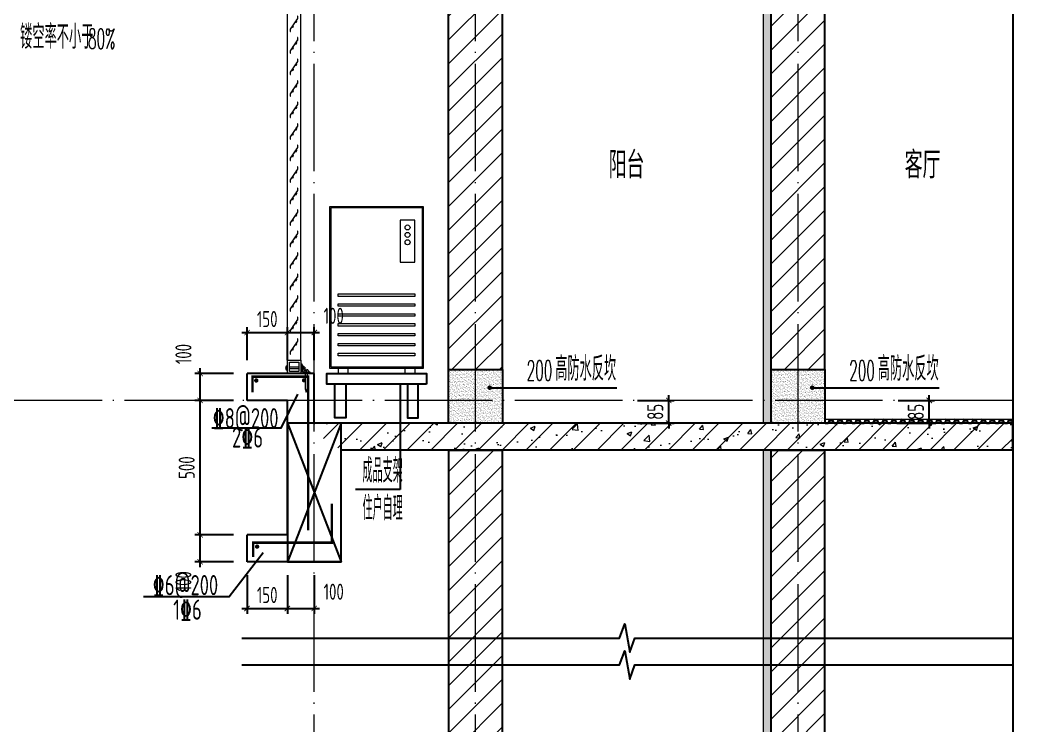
# Model space of a CAD drawing. Extents: x -668857 to 185752, y -270966 to 286822.
# Drawn here: x 62270 to 66015, y 133674 to 136299 of the extents above; entities that cross this region are included whole.
import ezdxf

# ---------------------------------------------------------------- set-up
doc = ezdxf.new("R2010")
doc.units = 0
doc.header["$LTSCALE"] = 1000
doc.linetypes.add('DOTE', pattern=[2.42, 2, -0.2, 0.02, -0.2])
doc.layers.get('0').update_dxf_attribs({"linetype": 'CONTINUOUS'})
doc.layers.get('DEFPOINTS').update_dxf_attribs({"linetype": 'CONTINUOUS'})
for name, color, linetype in [('DIM', 2, 'CONTINUOUS'), ('DIM_IDEN', 67, 'CONTINUOUS'), ('DIM_SYMB', 3, 'CONTINUOUS'), ('PUB_TEXT', 2, 'CONTINUOUS'), ('REIN', 6, 'CONTINUOUS'), ('S-大样-砼线', 7, 'CONTINUOUS'), ('S-引出线', 40, 'CONTINUOUS'), ('TEXT', 2, 'CONTINUOUS'), ('WALL', 5, 'CONTINUOUS'), ('空调外机', 8, 'CONTINUOUS'), ('立面-看线', 251, 'CONTINUOUS')]:
    doc.layers.add(name, color=color, linetype=linetype)
for name, color, linetype, lineweight in [('DOTE', 19, 'DOTE', 9), ('PUB_HATCH', 8, 'CONTINUOUS', 9), ('平面-空调室外机', 143, 'CONTINUOUS', 9), ('立面-百叶', 36, 'CONTINUOUS', 9)]:
    doc.layers.add(name, color=color, linetype=linetype, lineweight=lineweight)
doc.styles.add('_TCH_DIM_T3', font='SIMPLEX', dxfattribs={"width": 0.705882, "bigfont": 'GBCBIG'})
doc.styles.add('DIM_FONT_T3', font='SIMPLEX', dxfattribs={"width": 0.705882, "bigfont": 'GBCBIG'})
doc.styles.add('TSSD_DIMENSION', font='Tssdeng.shx', dxfattribs={"width": 0.7, "bigfont": 'tssdchn.shx'})
doc.styles.add('TSSD_REIN', font='tssdeng.shx', dxfattribs={"width": 0.7, "height": 300, "bigfont": 'tssdchn.shx'})
doc.dimstyles.new('TSSD_20_20', dxfattribs={"dimtxt": 60, "dimasz": 20, "dimexe": 20, "dimexo": 50, "dimgap": 20, "dimtad": 1, "dimdec": 0, "dimzin": 0, "dimdsep": 46, "dimtxsty": 'TSSD_DIMENSION', "dimblk": 'ARCHTICK', "dimblk1": 'ARCHTICK', "dimblk2": 'ARCHTICK', "dimcen": 0, "dimdle": 20, "dimclrt": 7, "dimadec": 0, "dimazin": 0, "dimtfac": 1, "dimtdec": 0, "dimtix": 1, "dimtmove": 2, "dimatfit": 3, "dimfxl": 1, "dimtolj": 1, "dimtzin": 0, "dimarcsym": 0})
pattern_1 = [(45, (0, 44.88), (-44.1941915, 44.1941915), [])]
pattern_2 = [(45, (-525879.05, 291772.47), (-44.1941915, 44.1941915), [])]

# ---------------------------------------------------------------- blocks, each defined once
blk = doc.blocks.new('FDFFSFESESFS')
at = {"layer": 'PUB_HATCH'}
h = blk.add_hatch(dxfattribs=at)
h.set_pattern_fill('普通砖', color=256, scale=25, style=0)
h.set_pattern_definition(pattern_1)
h.paths.add_polyline_path([(886703.1, -117171.1), (886703.1, -114571.1), (886503.1, -114571.1), (886503.1, -117171.1)])
h = blk.add_hatch(dxfattribs=at)
h.set_pattern_fill('普通砖', color=256, scale=25, style=0)
h.set_pattern_definition(pattern_1)
h.paths.add_polyline_path([(887903.1, -117171.1), (887903.1, -114571.1), (887703.1, -114571.1), (887703.1, -117171.1)])
at = {"layer": '立面-看线'}
h = blk.add_hatch(dxfattribs=at)
h.set_pattern_fill('HONEY', color=256, scale=7, angle=90)
h.set_pattern_definition([(90, (1273065.014, -918539.322), (-9.623705, 16.66875), [11.1125, -22.225]), (210, (1273065.014, -918539.322), (-9.62370845, -16.66874801), [11.1125, -22.225]), (150, (1273065.014, -918539.322), (-19.24741345, 1.99e-06), [-22.225, 11.1125])])
edge = h.paths.add_edge_path()
edge.add_line((887675.7, -117371.1), (887703.1, -117371.1))
edge.add_line((887703.1, -117371.1), (887703.1, -114571.1))
edge.add_line((887703.1, -114571.1), (887673.1, -114571.1))
edge.add_line((887673.1, -114571.1), (887673.1, -117371.1))
at = {"layer": 'PUB_HATCH', "color": 215, "true_color": 0xa953a0}
blk.add_line((887673.1, -114571.1), (887673.1, -117371.1), dxfattribs=at)
at = {"layer": 'WALL'}
for p, q in [((886503.1, -117171.1), (886503.1, -114571.1)), ((886503.1, -114571.1), (886703.1, -114571.1)), ((886703.1, -117171.1), (886703.1, -114571.1)), ((887703.1, -117171.1), (887703.1, -114571.1)), ((887703.1, -114571.1), (887903.1, -114571.1)), ((887903.1, -117171.1), (887903.1, -114571.1))]:
    blk.add_line(p, q, dxfattribs=at)
blk = doc.blocks.new('A$C245D61ED')
at = {"layer": '立面-百叶'}
for p, q in [((61.8, 57.3), (65.7, 69.8)), ((61.8, 0), (61.8, 57.3)), ((65.7, 69.8), (70, 57.3)), ((70, 0), (70, 57.3)), ((45.9, 0), (79.7, 0)), ((79.7, -6.2), (79.7, 0)), ((-7.5, -18.3), (-11.1, -18.3)), ((-7.5, -22.8), (-11.1, -22.8)), ((-7.5, -18.3), (-7.5, -22.8)), ((38.4, -17.9), (3.4, -17.9)), ((38.4, -24.1), (3.4, -24.1)), ((52.2, -6.2), (52.2, -31.7)), ((52.2, -6.2), (79.7, -6.2)), ((61.3, -17.9), (52.2, -17.9)), ((61.3, -24.1), (52.2, -24.1)), ((61.3, -24.1), (61.3, -17.9)), ((63.4, -10.2), (63.4, -14.4)), ((63.4, -10.2), (68.8, -10.2)), ((68.8, -10.2), (68.8, -14.4)), ((-4.1, -2150), (-4.1, -50)), ((45.9, -2150), (45.9, -50)), ((52.2, -2193.7), (52.2, -2168.3)), ((-7.5, -2177.2), (-11.1, -2177.2)), ((-7.5, -2181.7), (-11.1, -2181.7)), ((-7.5, -2181.7), (-7.5, -2177.2)), ((38.4, -2175.9), (3.4, -2175.9)), ((38.4, -2182.1), (3.4, -2182.1)), ((45.9, -2200), (79.7, -2200)), ((61.3, -2175.9), (52.2, -2175.9)), ((61.3, -2182.1), (52.2, -2182.1)), ((52.2, -2193.7), (79.7, -2193.7)), ((61.3, -2175.9), (61.3, -2182.1)), ((61.8, -2200), (61.8, -2257.3)), ((63.4, -2189.8), (63.4, -2185.6)), ((63.4, -2189.8), (68.8, -2189.8)), ((68.8, -2189.8), (68.8, -2185.6)), ((70, -2200), (70, -2257.3)), ((79.7, -2193.7), (79.7, -2200)), ((61.8, -2257.3), (65.7, -2269.8)), ((65.7, -2269.8), (70, -2257.3))]:
    blk.add_line(p, q, dxfattribs=at)
for points in [[(-4.1, 0), (-4.1, -50), (45.9, -50), (45.9, 0)], [(3.4, -7.5), (3.4, -42.5), (38.4, -42.5), (38.4, -7.5)]]:
    blk.add_lwpolyline(points, close=True, dxfattribs=at)
at = {"layer": '立面-百叶', "elevation": 0}
for points in [[(52.2, -14.4), (56.4, -14.4), (56.4, -27.5), (52.2, -27.5)], [(52.2, -2185.6), (56.4, -2185.6), (56.4, -2172.5), (52.2, -2172.5)]]:
    blk.add_lwpolyline(points, dxfattribs=at)
at = {"layer": '立面-百叶'}
for points in [[(18.6, -110, 0.381382), (16.2, -107.2, -0.56119), (16.1, -106.9), (25.8, -92.6, -0.56119), (26.1, -92.6, 0.381382), (29.6, -93.8, 0.433252), (29.7, -93.6), (29.3, -92.8, 0.372825), (29, -92.7, -2.886751), (30, -91.1, 0.372825), (30.3, -91.4), (31.1, -91.4, 0.433252), (31.3, -91.3, 0.381382), (28.9, -88.5, -0.56119), (28.7, -88.2), (34.4, -79.9), (34.4, -71), (33.6, -71), (33.6, -79.6), (6.5, -119.5), (6.5, -128.1), (7.4, -128.1), (7.4, -119.7), (13.1, -111.3, -0.56119), (13.4, -111.3, 0.381382), (16.9, -112.5, 0.433252), (17, -112.3), (16.6, -111.5, 0.372825), (16.3, -111.4, -2.886751), (17.3, -109.8, 0.372825), (17.6, -110.1), (18.4, -110.1, 0.433252)], [(18.6, -190, 0.381382), (16.2, -187.2, -0.56119), (16.1, -186.9), (25.8, -172.6, -0.56119), (26.1, -172.6, 0.381382), (29.6, -173.8, 0.433252), (29.7, -173.6), (29.3, -172.8, 0.372825), (29, -172.7, -2.886751), (30, -171.1, 0.372825), (30.3, -171.4), (31.1, -171.4, 0.433252), (31.3, -171.3, 0.381382), (28.9, -168.5, -0.56119), (28.7, -168.2), (34.4, -159.9), (34.4, -151), (33.6, -151), (33.6, -159.6), (6.5, -199.5), (6.5, -208.1), (7.4, -208.1), (7.4, -199.7), (13.1, -191.3, -0.56119), (13.4, -191.3, 0.381382), (16.9, -192.5, 0.433252), (17, -192.3), (16.6, -191.5, 0.372825), (16.3, -191.4, -2.886751), (17.3, -189.8, 0.372825), (17.6, -190.1), (18.4, -190.1, 0.433252)], [(18.6, -270, 0.381382), (16.2, -267.2, -0.56119), (16.1, -266.9), (25.8, -252.6, -0.56119), (26.1, -252.6, 0.381382), (29.6, -253.8, 0.433252), (29.7, -253.6), (29.3, -252.8, 0.372825), (29, -252.7, -2.886751), (30, -251.1, 0.372825), (30.3, -251.4), (31.1, -251.4, 0.433252), (31.3, -251.3, 0.381382), (28.9, -248.5, -0.56119), (28.7, -248.2), (34.4, -239.9), (34.4, -231), (33.6, -231), (33.6, -239.6), (6.5, -279.5), (6.5, -288.1), (7.4, -288.1), (7.4, -279.7), (13.1, -271.3, -0.56119), (13.4, -271.3, 0.381382), (16.9, -272.5, 0.433252), (17, -272.3), (16.6, -271.5, 0.372825), (16.3, -271.4, -2.886751), (17.3, -269.8, 0.372825), (17.6, -270.1), (18.4, -270.1, 0.433252)], [(18.6, -350, 0.381382), (16.2, -347.2, -0.56119), (16.1, -346.9), (25.8, -332.6, -0.56119), (26.1, -332.6, 0.381382), (29.6, -333.8, 0.433252), (29.7, -333.6), (29.3, -332.8, 0.372825), (29, -332.7, -2.886751), (30, -331.1, 0.372825), (30.3, -331.4), (31.1, -331.4, 0.433252), (31.3, -331.3, 0.381382), (28.9, -328.5, -0.56119), (28.7, -328.2), (34.4, -319.9), (34.4, -311), (33.6, -311), (33.6, -319.6), (6.5, -359.5), (6.5, -368.1), (7.4, -368.1), (7.4, -359.7), (13.1, -351.3, -0.56119), (13.4, -351.3, 0.381382), (16.9, -352.5, 0.433252), (17, -352.3), (16.6, -351.5, 0.372825), (16.3, -351.4, -2.886751), (17.3, -349.8, 0.372825), (17.6, -350.1), (18.4, -350.1, 0.433252)], [(18.6, -430, 0.381382), (16.2, -427.2, -0.56119), (16.1, -426.9), (25.8, -412.6, -0.56119), (26.1, -412.6, 0.381382), (29.6, -413.8, 0.433252), (29.7, -413.6), (29.3, -412.8, 0.372825), (29, -412.7, -2.886751), (30, -411.1, 0.372825), (30.3, -411.4), (31.1, -411.4, 0.433252), (31.3, -411.3, 0.381382), (28.9, -408.5, -0.56119), (28.7, -408.2), (34.4, -399.9), (34.4, -391), (33.6, -391), (33.6, -399.6), (6.5, -439.5), (6.5, -448.1), (7.4, -448.1), (7.4, -439.7), (13.1, -431.3, -0.56119), (13.4, -431.3, 0.381382), (16.9, -432.5, 0.433252), (17, -432.3), (16.6, -431.5, 0.372825), (16.3, -431.4, -2.886751), (17.3, -429.8, 0.372825), (17.6, -430.1), (18.4, -430.1, 0.433252)], [(18.6, -510, 0.381382), (16.2, -507.2, -0.56119), (16.1, -506.9), (25.8, -492.6, -0.56119), (26.1, -492.6, 0.381382), (29.6, -493.8, 0.433252), (29.7, -493.6), (29.3, -492.8, 0.372825), (29, -492.7, -2.886751), (30, -491.1, 0.372825), (30.3, -491.4), (31.1, -491.4, 0.433252), (31.3, -491.3, 0.381382), (28.9, -488.5, -0.56119), (28.7, -488.2), (34.4, -479.9), (34.4, -471), (33.6, -471), (33.6, -479.6), (6.5, -519.5), (6.5, -528.1), (7.4, -528.1), (7.4, -519.7), (13.1, -511.3, -0.56119), (13.4, -511.3, 0.381382), (16.9, -512.5, 0.433252), (17, -512.3), (16.6, -511.5, 0.372825), (16.3, -511.4, -2.886751), (17.3, -509.8, 0.372825), (17.6, -510.1), (18.4, -510.1, 0.433252)], [(18.6, -590, 0.381382), (16.2, -587.2, -0.56119), (16.1, -586.9), (25.8, -572.6, -0.56119), (26.1, -572.6, 0.381382), (29.6, -573.8, 0.433252), (29.7, -573.6), (29.3, -572.8, 0.372825), (29, -572.7, -2.886751), (30, -571.1, 0.372825), (30.3, -571.4), (31.1, -571.4, 0.433252), (31.3, -571.3, 0.381382), (28.9, -568.5, -0.56119), (28.7, -568.2), (34.4, -559.9), (34.4, -551), (33.6, -551), (33.6, -559.6), (6.5, -599.5), (6.5, -608.1), (7.4, -608.1), (7.4, -599.7), (13.1, -591.3, -0.56119), (13.4, -591.3, 0.381382), (16.9, -592.5, 0.433252), (17, -592.3), (16.6, -591.5, 0.372825), (16.3, -591.4, -2.886751), (17.3, -589.8, 0.372825), (17.6, -590.1), (18.4, -590.1, 0.433252)], [(18.6, -670, 0.381382), (16.2, -667.2, -0.56119), (16.1, -666.9), (25.8, -652.6, -0.56119), (26.1, -652.6, 0.381382), (29.6, -653.8, 0.433252), (29.7, -653.6), (29.3, -652.8, 0.372825), (29, -652.7, -2.886751), (30, -651.1, 0.372825), (30.3, -651.4), (31.1, -651.4, 0.433252), (31.3, -651.3, 0.381382), (28.9, -648.5, -0.56119), (28.7, -648.2), (34.4, -639.9), (34.4, -631), (33.6, -631), (33.6, -639.6), (6.5, -679.5), (6.5, -688.1), (7.4, -688.1), (7.4, -679.7), (13.1, -671.3, -0.56119), (13.4, -671.3, 0.381382), (16.9, -672.5, 0.433252), (17, -672.3), (16.6, -671.5, 0.372825), (16.3, -671.4, -2.886751), (17.3, -669.8, 0.372825), (17.6, -670.1), (18.4, -670.1, 0.433252)], [(18.6, -750, 0.381382), (16.2, -747.2, -0.56119), (16.1, -746.9), (25.8, -732.6, -0.56119), (26.1, -732.6, 0.381382), (29.6, -733.8, 0.433252), (29.7, -733.6), (29.3, -732.8, 0.372825), (29, -732.7, -2.886751), (30, -731.1, 0.372825), (30.3, -731.4), (31.1, -731.4, 0.433252), (31.3, -731.3, 0.381382), (28.9, -728.5, -0.56119), (28.7, -728.2), (34.4, -719.9), (34.4, -711), (33.6, -711), (33.6, -719.6), (6.5, -759.5), (6.5, -768.1), (7.4, -768.1), (7.4, -759.7), (13.1, -751.3, -0.56119), (13.4, -751.3, 0.381382), (16.9, -752.5, 0.433252), (17, -752.3), (16.6, -751.5, 0.372825), (16.3, -751.4, -2.886751), (17.3, -749.8, 0.372825), (17.6, -750.1), (18.4, -750.1, 0.433252)], [(18.6, -830, 0.381382), (16.2, -827.2, -0.56119), (16.1, -826.9), (25.8, -812.6, -0.56119), (26.1, -812.6, 0.381382), (29.6, -813.8, 0.433252), (29.7, -813.6), (29.3, -812.8, 0.372825), (29, -812.7, -2.886751), (30, -811.1, 0.372825), (30.3, -811.4), (31.1, -811.4, 0.433252), (31.3, -811.3, 0.381382), (28.9, -808.5, -0.56119), (28.7, -808.2), (34.4, -799.9), (34.4, -791), (33.6, -791), (33.6, -799.6), (6.5, -839.5), (6.5, -848.1), (7.4, -848.1), (7.4, -839.7), (13.1, -831.3, -0.56119), (13.4, -831.3, 0.381382), (16.9, -832.5, 0.433252), (17, -832.3), (16.6, -831.5, 0.372825), (16.3, -831.4, -2.886751), (17.3, -829.8, 0.372825), (17.6, -830.1), (18.4, -830.1, 0.433252)], [(18.6, -910, 0.381382), (16.2, -907.2, -0.56119), (16.1, -906.9), (25.8, -892.6, -0.56119), (26.1, -892.6, 0.381382), (29.6, -893.8, 0.433252), (29.7, -893.6), (29.3, -892.8, 0.372825), (29, -892.7, -2.886751), (30, -891.1, 0.372825), (30.3, -891.4), (31.1, -891.4, 0.433252), (31.3, -891.3, 0.381382), (28.9, -888.5, -0.56119), (28.7, -888.2), (34.4, -879.9), (34.4, -871), (33.6, -871), (33.6, -879.6), (6.5, -919.5), (6.5, -928.1), (7.4, -928.1), (7.4, -919.7), (13.1, -911.3, -0.56119), (13.4, -911.3, 0.381382), (16.9, -912.5, 0.433252), (17, -912.3), (16.6, -911.5, 0.372825), (16.3, -911.4, -2.886751), (17.3, -909.8, 0.372825), (17.6, -910.1), (18.4, -910.1, 0.433252)], [(18.6, -990, 0.381382), (16.2, -987.2, -0.56119), (16.1, -986.9), (25.8, -972.6, -0.56119), (26.1, -972.6, 0.381382), (29.6, -973.8, 0.433252), (29.7, -973.6), (29.3, -972.8, 0.372825), (29, -972.7, -2.886751), (30, -971.1, 0.372825), (30.3, -971.4), (31.1, -971.4, 0.433252), (31.3, -971.3, 0.381382), (28.9, -968.5, -0.56119), (28.7, -968.2), (34.4, -959.9), (34.4, -951), (33.6, -951), (33.6, -959.6), (6.5, -999.5), (6.5, -1008.1), (7.4, -1008.1), (7.4, -999.7), (13.1, -991.3, -0.56119), (13.4, -991.3, 0.381382), (16.9, -992.5, 0.433252), (17, -992.3), (16.6, -991.5, 0.372825), (16.3, -991.4, -2.886751), (17.3, -989.8, 0.372825), (17.6, -990.1), (18.4, -990.1, 0.433252)], [(18.6, -1070, 0.381382), (16.2, -1067.2, -0.56119), (16.1, -1066.9), (25.8, -1052.6, -0.56119), (26.1, -1052.6, 0.381382), (29.6, -1053.8, 0.433252), (29.7, -1053.6), (29.3, -1052.8, 0.372825), (29, -1052.7, -2.886751), (30, -1051.1, 0.372825), (30.3, -1051.4), (31.1, -1051.4, 0.433252), (31.3, -1051.3, 0.381382), (28.9, -1048.5, -0.56119), (28.7, -1048.2), (34.4, -1039.9), (34.4, -1031), (33.6, -1031), (33.6, -1039.6), (6.5, -1079.5), (6.5, -1088.1), (7.4, -1088.1), (7.4, -1079.7), (13.1, -1071.3, -0.56119), (13.4, -1071.3, 0.381382), (16.9, -1072.5, 0.433252), (17, -1072.3), (16.6, -1071.5, 0.372825), (16.3, -1071.4, -2.886751), (17.3, -1069.8, 0.372825), (17.6, -1070.1), (18.4, -1070.1, 0.433252)], [(18.6, -1150, 0.381382), (16.2, -1147.2, -0.56119), (16.1, -1146.9), (25.8, -1132.6, -0.56119), (26.1, -1132.6, 0.381382), (29.6, -1133.8, 0.433252), (29.7, -1133.6), (29.3, -1132.8, 0.372825), (29, -1132.7, -2.886751), (30, -1131.1, 0.372825), (30.3, -1131.4), (31.1, -1131.4, 0.433252), (31.3, -1131.3, 0.381382), (28.9, -1128.5, -0.56119), (28.7, -1128.2), (34.4, -1119.9), (34.4, -1111), (33.6, -1111), (33.6, -1119.6), (6.5, -1159.5), (6.5, -1168.1), (7.4, -1168.1), (7.4, -1159.7), (13.1, -1151.3, -0.56119), (13.4, -1151.3, 0.381382), (16.9, -1152.5, 0.433252), (17, -1152.3), (16.6, -1151.5, 0.372825), (16.3, -1151.4, -2.886751), (17.3, -1149.8, 0.372825), (17.6, -1150.1), (18.4, -1150.1, 0.433252)], [(18.6, -1230, 0.381382), (16.2, -1227.2, -0.56119), (16.1, -1226.9), (25.8, -1212.6, -0.56119), (26.1, -1212.6, 0.381382), (29.6, -1213.8, 0.433252), (29.7, -1213.6), (29.3, -1212.8, 0.372825), (29, -1212.7, -2.886751), (30, -1211.1, 0.372825), (30.3, -1211.4), (31.1, -1211.4, 0.433252), (31.3, -1211.3, 0.381382), (28.9, -1208.5, -0.56119), (28.7, -1208.2), (34.4, -1199.9), (34.4, -1191), (33.6, -1191), (33.6, -1199.6), (6.5, -1239.5), (6.5, -1248.1), (7.4, -1248.1), (7.4, -1239.7), (13.1, -1231.3, -0.56119), (13.4, -1231.3, 0.381382), (16.9, -1232.5, 0.433252), (17, -1232.3), (16.6, -1231.5, 0.372825), (16.3, -1231.4, -2.886751), (17.3, -1229.8, 0.372825), (17.6, -1230.1), (18.4, -1230.1, 0.433252)], [(18.6, -1310, 0.381382), (16.2, -1307.2, -0.56119), (16.1, -1306.9), (25.8, -1292.6, -0.56119), (26.1, -1292.6, 0.381382), (29.6, -1293.8, 0.433252), (29.7, -1293.6), (29.3, -1292.8, 0.372825), (29, -1292.7, -2.886751), (30, -1291.1, 0.372825), (30.3, -1291.4), (31.1, -1291.4, 0.433252), (31.3, -1291.3, 0.381382), (28.9, -1288.5, -0.56119), (28.7, -1288.2), (34.4, -1279.9), (34.4, -1271), (33.6, -1271), (33.6, -1279.6), (6.5, -1319.5), (6.5, -1328.1), (7.4, -1328.1), (7.4, -1319.7), (13.1, -1311.3, -0.56119), (13.4, -1311.3, 0.381382), (16.9, -1312.5, 0.433252), (17, -1312.3), (16.6, -1311.5, 0.372825), (16.3, -1311.4, -2.886751), (17.3, -1309.8, 0.372825), (17.6, -1310.1), (18.4, -1310.1, 0.433252)], [(18.6, -1390, 0.381382), (16.2, -1387.2, -0.56119), (16.1, -1386.9), (25.8, -1372.6, -0.56119), (26.1, -1372.6, 0.381382), (29.6, -1373.8, 0.433252), (29.7, -1373.6), (29.3, -1372.8, 0.372825), (29, -1372.7, -2.886751), (30, -1371.1, 0.372825), (30.3, -1371.4), (31.1, -1371.4, 0.433252), (31.3, -1371.3, 0.381382), (28.9, -1368.5, -0.56119), (28.7, -1368.2), (34.4, -1359.9), (34.4, -1351), (33.6, -1351), (33.6, -1359.6), (6.5, -1399.5), (6.5, -1408.1), (7.4, -1408.1), (7.4, -1399.7), (13.1, -1391.3, -0.56119), (13.4, -1391.3, 0.381382), (16.9, -1392.5, 0.433252), (17, -1392.3), (16.6, -1391.5, 0.372825), (16.3, -1391.4, -2.886751), (17.3, -1389.8, 0.372825), (17.6, -1390.1), (18.4, -1390.1, 0.433252)], [(18.6, -1470, 0.381382), (16.2, -1467.2, -0.56119), (16.1, -1466.9), (25.8, -1452.6, -0.56119), (26.1, -1452.6, 0.381382), (29.6, -1453.8, 0.433252), (29.7, -1453.6), (29.3, -1452.8, 0.372825), (29, -1452.7, -2.886751), (30, -1451.1, 0.372825), (30.3, -1451.4), (31.1, -1451.4, 0.433252), (31.3, -1451.3, 0.381382), (28.9, -1448.5, -0.56119), (28.7, -1448.2), (34.4, -1439.9), (34.4, -1431), (33.6, -1431), (33.6, -1439.6), (6.5, -1479.5), (6.5, -1488.1), (7.4, -1488.1), (7.4, -1479.7), (13.1, -1471.3, -0.56119), (13.4, -1471.3, 0.381382), (16.9, -1472.5, 0.433252), (17, -1472.3), (16.6, -1471.5, 0.372825), (16.3, -1471.4, -2.886751), (17.3, -1469.8, 0.372825), (17.6, -1470.1), (18.4, -1470.1, 0.433252)], [(18.6, -1550, 0.381382), (16.2, -1547.2, -0.56119), (16.1, -1546.9), (25.8, -1532.6, -0.56119), (26.1, -1532.6, 0.381382), (29.6, -1533.8, 0.433252), (29.7, -1533.6), (29.3, -1532.8, 0.372825), (29, -1532.7, -2.886751), (30, -1531.1, 0.372825), (30.3, -1531.4), (31.1, -1531.4, 0.433252), (31.3, -1531.3, 0.381382), (28.9, -1528.5, -0.56119), (28.7, -1528.2), (34.4, -1519.9), (34.4, -1511), (33.6, -1511), (33.6, -1519.6), (6.5, -1559.5), (6.5, -1568.1), (7.4, -1568.1), (7.4, -1559.7), (13.1, -1551.3, -0.56119), (13.4, -1551.3, 0.381382), (16.9, -1552.5, 0.433252), (17, -1552.3), (16.6, -1551.5, 0.372825), (16.3, -1551.4, -2.886751), (17.3, -1549.8, 0.372825), (17.6, -1550.1), (18.4, -1550.1, 0.433252)], [(18.6, -1630, 0.381382), (16.2, -1627.2, -0.56119), (16.1, -1626.9), (25.8, -1612.6, -0.56119), (26.1, -1612.6, 0.381382), (29.6, -1613.8, 0.433252), (29.7, -1613.6), (29.3, -1612.8, 0.372825), (29, -1612.7, -2.886751), (30, -1611.1, 0.372825), (30.3, -1611.4), (31.1, -1611.4, 0.433252), (31.3, -1611.3, 0.381382), (28.9, -1608.5, -0.56119), (28.7, -1608.2), (34.4, -1599.9), (34.4, -1591), (33.6, -1591), (33.6, -1599.6), (6.5, -1639.5), (6.5, -1648.1), (7.4, -1648.1), (7.4, -1639.7), (13.1, -1631.3, -0.56119), (13.4, -1631.3, 0.381382), (16.9, -1632.5, 0.433252), (17, -1632.3), (16.6, -1631.5, 0.372825), (16.3, -1631.4, -2.886751), (17.3, -1629.8, 0.372825), (17.6, -1630.1), (18.4, -1630.1, 0.433252)], [(18.6, -1710, 0.381382), (16.2, -1707.2, -0.56119), (16.1, -1706.9), (25.8, -1692.6, -0.56119), (26.1, -1692.6, 0.381382), (29.6, -1693.8, 0.433252), (29.7, -1693.6), (29.3, -1692.8, 0.372825), (29, -1692.7, -2.886751), (30, -1691.1, 0.372825), (30.3, -1691.4), (31.1, -1691.4, 0.433252), (31.3, -1691.3, 0.381382), (28.9, -1688.5, -0.56119), (28.7, -1688.2), (34.4, -1679.9), (34.4, -1671), (33.6, -1671), (33.6, -1679.6), (6.5, -1719.5), (6.5, -1728.1), (7.4, -1728.1), (7.4, -1719.7), (13.1, -1711.3, -0.56119), (13.4, -1711.3, 0.381382), (16.9, -1712.5, 0.433252), (17, -1712.3), (16.6, -1711.5, 0.372825), (16.3, -1711.4, -2.886751), (17.3, -1709.8, 0.372825), (17.6, -1710.1), (18.4, -1710.1, 0.433252)], [(18.6, -1790, 0.381382), (16.2, -1787.2, -0.56119), (16.1, -1786.9), (25.8, -1772.6, -0.56119), (26.1, -1772.6, 0.381382), (29.6, -1773.8, 0.433252), (29.7, -1773.6), (29.3, -1772.8, 0.372825), (29, -1772.7, -2.886751), (30, -1771.1, 0.372825), (30.3, -1771.4), (31.1, -1771.4, 0.433252), (31.3, -1771.3, 0.381382), (28.9, -1768.5, -0.56119), (28.7, -1768.2), (34.4, -1759.9), (34.4, -1751), (33.6, -1751), (33.6, -1759.6), (6.5, -1799.5), (6.5, -1808.1), (7.4, -1808.1), (7.4, -1799.7), (13.1, -1791.3, -0.56119), (13.4, -1791.3, 0.381382), (16.9, -1792.5, 0.433252), (17, -1792.3), (16.6, -1791.5, 0.372825), (16.3, -1791.4, -2.886751), (17.3, -1789.8, 0.372825), (17.6, -1790.1), (18.4, -1790.1, 0.433252)], [(18.6, -1870, 0.381382), (16.2, -1867.2, -0.56119), (16.1, -1866.9), (25.8, -1852.6, -0.56119), (26.1, -1852.6, 0.381382), (29.6, -1853.8, 0.433252), (29.7, -1853.6), (29.3, -1852.8, 0.372825), (29, -1852.7, -2.886751), (30, -1851.1, 0.372825), (30.3, -1851.4), (31.1, -1851.4, 0.433252), (31.3, -1851.3, 0.381382), (28.9, -1848.5, -0.56119), (28.7, -1848.2), (34.4, -1839.9), (34.4, -1831), (33.6, -1831), (33.6, -1839.6), (6.5, -1879.5), (6.5, -1888.1), (7.4, -1888.1), (7.4, -1879.7), (13.1, -1871.3, -0.56119), (13.4, -1871.3, 0.381382), (16.9, -1872.5, 0.433252), (17, -1872.3), (16.6, -1871.5, 0.372825), (16.3, -1871.4, -2.886751), (17.3, -1869.8, 0.372825), (17.6, -1870.1), (18.4, -1870.1, 0.433252)], [(18.6, -1950, 0.381382), (16.2, -1947.2, -0.56119), (16.1, -1946.9), (25.8, -1932.6, -0.56119), (26.1, -1932.6, 0.381382), (29.6, -1933.8, 0.433252), (29.7, -1933.6), (29.3, -1932.8, 0.372825), (29, -1932.7, -2.886751), (30, -1931.1, 0.372825), (30.3, -1931.4), (31.1, -1931.4, 0.433252), (31.3, -1931.3, 0.381382), (28.9, -1928.5, -0.56119), (28.7, -1928.2), (34.4, -1919.9), (34.4, -1911), (33.6, -1911), (33.6, -1919.6), (6.5, -1959.5), (6.5, -1968.1), (7.4, -1968.1), (7.4, -1959.7), (13.1, -1951.3, -0.56119), (13.4, -1951.3, 0.381382), (16.9, -1952.5, 0.433252), (17, -1952.3), (16.6, -1951.5, 0.372825), (16.3, -1951.4, -2.886751), (17.3, -1949.8, 0.372825), (17.6, -1950.1), (18.4, -1950.1, 0.433252)], [(18.6, -2030, 0.381382), (16.2, -2027.2, -0.56119), (16.1, -2026.9), (25.8, -2012.6, -0.56119), (26.1, -2012.6, 0.381382), (29.6, -2013.8, 0.433252), (29.7, -2013.6), (29.3, -2012.8, 0.372825), (29, -2012.7, -2.886751), (30, -2011.1, 0.372825), (30.3, -2011.4), (31.1, -2011.4, 0.433252), (31.3, -2011.3, 0.381382), (28.9, -2008.5, -0.56119), (28.7, -2008.2), (34.4, -1999.9), (34.4, -1991), (33.6, -1991), (33.6, -1999.6), (6.5, -2039.5), (6.5, -2048.1), (7.4, -2048.1), (7.4, -2039.7), (13.1, -2031.3, -0.56119), (13.4, -2031.3, 0.381382), (16.9, -2032.5, 0.433252), (17, -2032.3), (16.6, -2031.5, 0.372825), (16.3, -2031.4, -2.886751), (17.3, -2029.8, 0.372825), (17.6, -2030.1), (18.4, -2030.1, 0.433252)], [(18.6, -2110, 0.381382), (16.2, -2107.2, -0.56119), (16.1, -2106.9), (25.8, -2092.6, -0.56119), (26.1, -2092.6, 0.381382), (29.6, -2093.8, 0.433252), (29.7, -2093.6), (29.3, -2092.8, 0.372825), (29, -2092.7, -2.886751), (30, -2091.1, 0.372825), (30.3, -2091.4), (31.1, -2091.4, 0.433252), (31.3, -2091.3, 0.381382), (28.9, -2088.5, -0.56119), (28.7, -2088.2), (34.4, -2079.9), (34.4, -2071), (33.6, -2071), (33.6, -2079.6), (6.5, -2119.5), (6.5, -2128.1), (7.4, -2128.1), (7.4, -2119.7), (13.1, -2111.3, -0.56119), (13.4, -2111.3, 0.381382), (16.9, -2112.5, 0.433252), (17, -2112.3), (16.6, -2111.5, 0.372825), (16.3, -2111.4, -2.886751), (17.3, -2109.8, 0.372825), (17.6, -2110.1), (18.4, -2110.1, 0.433252)]]:
    blk.add_lwpolyline(points, format="xyb", close=True, dxfattribs=at)
at = {"layer": '立面-百叶', "elevation": 0}
for points in [[(-4.1, -2200), (-4.1, -2150), (45.9, -2150), (45.9, -2200)], [(3.4, -2192.5), (3.4, -2157.5), (38.4, -2157.5), (38.4, -2192.5)]]:
    blk.add_lwpolyline(points, close=True, dxfattribs=at)
at = {"layer": '立面-百叶'}
for centre, radius, start, end in [((-2.6, -20.6), 8.77, 100.1805, 164.9513), ((-2.6, -20.6), 8.77, 195.0487, 259.8195), ((42.9, -28), 9.94, 287.5787, 338.7505), ((66.1, -4.4), 10.4, 190.1805, 254.9513), ((66.1, -4.4), 10.4, 285.0487, 349.8195), ((-2.6, -2179.4), 8.77, 100.1805, 164.9513), ((42.9, -2172), 9.94, 21.2495, 72.4213), ((-2.6, -2179.4), 8.77, 195.0487, 259.8195), ((66.1, -2195.6), 10.4, 105.0487, 169.8195), ((66.1, -2195.6), 10.4, 10.1805, 74.9513)]:
    blk.add_arc(centre, radius, start, end, dxfattribs=at)
blk = doc.blocks.new('kongtiao')
for p, q in [((-338.7, 49), (-338.7, -550.8)), ((11, 49), (-338.7, 49)), ((-334.1, 44.4), (-334.1, -546.2)), ((6.4, 44.4), (-334.1, 44.4)), ((6.4, -546.2), (6.4, 44.4)), ((11, -550.8), (11, 49)), ((-76.2, -0.5), (-76.2, -156.5)), ((-21.1, -0.5), (-76.2, -0.5)), ((-21.1, -156.5), (-21.1, -0.5)), ((-76.2, -156.5), (-21.1, -156.5)), ((-338.7, -550.8), (11, -550.8)), ((-334.1, -546.2), (6.4, -546.2)), ((-306.6, -550.8), (-306.6, -571.2)), ((-269.8, -571.2), (-269.8, -550.8)), ((-57.9, -571.2), (-57.9, -550.8)), ((-21.1, -550.8), (-21.1, -571.2)), ((-306.6, -571.2), (-269.8, -571.2)), ((-21.1, -571.2), (-57.9, -571.2))]:
    blk.add_line(p, q)
for points in [[(-306.6, -275.4), (-21.1, -275.4), (-21.1, -284.6), (-306.6, -284.6)], [(-306.6, -312.1), (-21.1, -312.1), (-21.1, -321.3), (-306.6, -321.3)], [(-306.6, -348.8), (-21.1, -348.8), (-21.1, -358), (-306.6, -358)], [(-306.6, -385.6), (-21.1, -385.6), (-21.1, -394.7), (-306.6, -394.7)], [(-306.6, -422.3), (-21.1, -422.3), (-21.1, -431.5), (-306.6, -431.5)], [(-306.6, -459), (-21.1, -459), (-21.1, -468.2), (-306.6, -468.2)], [(-306.6, -495.7), (-21.1, -495.7), (-21.1, -504.9), (-306.6, -504.9)]]:
    blk.add_lwpolyline(points, close=True)
for centre in [(-48.7, -28), (-48.7, -55.6), (-48.7, -83.1)]:
    blk.add_circle(centre, 9.18)
blk = doc.blocks.new('_ArchTick')
at = {"color": 0, "linetype": 'ByBlock', "const_width": 0.15}
blk.add_lwpolyline([(-0.5, -0.5), (0.5, 0.5)], dxfattribs=at)
blk = doc.blocks.new('*D1936')
at = {"layer": 'DEFPOINTS', "color": 0, "transparency": 16777216}
for p in [(63264.3, 135136.9), (63114.3, 134984.6), (63264.3, 134984.6)]:
    blk.add_point(p, dxfattribs=at)
at = {"layer": 'DIM', "color": 0, "lineweight": -2, "transparency": 16777216}
for p, q in [((63094.3, 135136.9), (63284.3, 135136.9)), ((63114.3, 135034.6), (63114.3, 135156.9)), ((63264.3, 135034.6), (63264.3, 135156.9))]:
    blk.add_line(p, q, dxfattribs=at)
at = {"layer": 'DIM', "color": 0, "lineweight": -2, "transparency": 16777216, "xscale": 20, "yscale": 20, "zscale": 20, "rotation": 180}
blk.add_blockref('_ArchTick', (63114.3, 135136.9), dxfattribs=at)
at = {"layer": 'DIM', "color": 0, "lineweight": -2, "transparency": 16777216, "xscale": 20, "yscale": 20, "zscale": 20}
blk.add_blockref('_ArchTick', (63264.3, 135136.9), dxfattribs=at)
at = {"layer": 'DIM', "color": 7, "transparency": 16777216, "insert": (63189.3, 135186.9), "char_height": 60, "attachment_point": 5, "style": 'TSSD_DIMENSION'}
blk.add_mtext('\\A1;150', dxfattribs=at)
blk = doc.blocks.new('*D1937')
at = {"layer": 'DEFPOINTS', "color": 0, "transparency": 16777216}
for p in [(63364.3, 135136.9), (63264.3, 134984.6), (63364.3, 134984.6)]:
    blk.add_point(p, dxfattribs=at)
at = {"layer": 'DIM', "color": 0, "lineweight": -2, "transparency": 16777216}
for p, q in [((63244.3, 135136.9), (63384.3, 135136.9)), ((63264.3, 135034.6), (63264.3, 135156.9)), ((63364.3, 135034.6), (63364.3, 135156.9))]:
    blk.add_line(p, q, dxfattribs=at)
at = {"layer": 'DIM', "color": 0, "lineweight": -2, "transparency": 16777216, "xscale": 20, "yscale": 20, "zscale": 20, "rotation": 180}
blk.add_blockref('_ArchTick', (63264.3, 135136.9), dxfattribs=at)
at = {"layer": 'DIM', "color": 0, "lineweight": -2, "transparency": 16777216, "xscale": 20, "yscale": 20, "zscale": 20}
blk.add_blockref('_ArchTick', (63364.3, 135136.9), dxfattribs=at)
at = {"layer": 'DIM', "color": 7, "transparency": 16777216, "insert": (63436.7, 135199.1), "char_height": 60, "attachment_point": 5, "style": 'TSSD_DIMENSION'}
blk.add_mtext('\\A1;100', dxfattribs=at)
blk = doc.blocks.new('*D1938')
at = {"layer": 'DEFPOINTS', "color": 0, "transparency": 16777216}
for p in [(63114.3, 134284.5), (63264.3, 134284.5), (63264.3, 134110.8)]:
    blk.add_point(p, dxfattribs=at)
at = {"layer": 'DIM', "color": 0, "lineweight": -2, "transparency": 16777216}
for p, q in [((63114.3, 134234.5), (63114.3, 134090.8)), ((63264.3, 134234.5), (63264.3, 134090.8)), ((63094.3, 134110.8), (63284.3, 134110.8))]:
    blk.add_line(p, q, dxfattribs=at)
at = {"layer": 'DIM', "color": 0, "lineweight": -2, "transparency": 16777216, "xscale": 20, "yscale": 20, "zscale": 20, "rotation": 180}
blk.add_blockref('_ArchTick', (63114.3, 134110.8), dxfattribs=at)
at = {"layer": 'DIM', "color": 0, "lineweight": -2, "transparency": 16777216, "xscale": 20, "yscale": 20, "zscale": 20}
blk.add_blockref('_ArchTick', (63264.3, 134110.8), dxfattribs=at)
at = {"layer": 'DIM', "color": 7, "transparency": 16777216, "insert": (63189.3, 134160.8), "char_height": 60, "attachment_point": 5, "style": 'TSSD_DIMENSION'}
blk.add_mtext('\\A1;150', dxfattribs=at)
blk = doc.blocks.new('*D1939')
at = {"layer": 'DEFPOINTS', "color": 0, "transparency": 16777216}
for p in [(63264.3, 134284.5), (63364.3, 134284.5), (63364.3, 134110.8)]:
    blk.add_point(p, dxfattribs=at)
at = {"layer": 'DIM', "color": 0, "lineweight": -2, "transparency": 16777216}
for p, q in [((63264.3, 134234.5), (63264.3, 134090.8)), ((63364.3, 134234.5), (63364.3, 134090.8)), ((63244.3, 134110.8), (63384.3, 134110.8))]:
    blk.add_line(p, q, dxfattribs=at)
at = {"layer": 'DIM', "color": 0, "lineweight": -2, "transparency": 16777216, "xscale": 20, "yscale": 20, "zscale": 20, "rotation": 180}
blk.add_blockref('_ArchTick', (63264.3, 134110.8), dxfattribs=at)
at = {"layer": 'DIM', "color": 0, "lineweight": -2, "transparency": 16777216, "xscale": 20, "yscale": 20, "zscale": 20}
blk.add_blockref('_ArchTick', (63364.3, 134110.8), dxfattribs=at)
at = {"layer": 'DIM', "color": 7, "transparency": 16777216, "insert": (63436.7, 134173), "char_height": 60, "attachment_point": 5, "style": 'TSSD_DIMENSION'}
blk.add_mtext('\\A1;100', dxfattribs=at)
blk = doc.blocks.new('*D1940')
at = {"layer": 'DEFPOINTS', "color": 0, "transparency": 16777216}
for p in [(62939.7, 134984.5), (63114.3, 134984.5), (63114.3, 134884.5)]:
    blk.add_point(p, dxfattribs=at)
at = {"layer": 'DIM', "color": 0, "lineweight": -2, "transparency": 16777216}
for p, q in [((63064.3, 134984.5), (62919.7, 134984.5)), ((62939.7, 134864.5), (62939.7, 135004.5)), ((63064.3, 134884.5), (62919.7, 134884.5))]:
    blk.add_line(p, q, dxfattribs=at)
at = {"layer": 'DIM', "color": 0, "lineweight": -2, "transparency": 16777216, "xscale": 20, "yscale": 20, "zscale": 20}
for p, rotation in [((62939.7, 134984.5), 90), ((62939.7, 134884.5), 270)]:
    blk.add_blockref('_ArchTick', p, dxfattribs=dict(at, rotation=rotation))
at = {"layer": 'DIM', "color": 7, "transparency": 16777216, "insert": (62877.5, 135057), "char_height": 60, "attachment_point": 5, "rotation": 90, "style": 'TSSD_DIMENSION'}
blk.add_mtext('\\A1;100', dxfattribs=at)
blk = doc.blocks.new('*D1941')
at = {"layer": 'DEFPOINTS', "color": 0, "transparency": 16777216}
for p in [(62939.7, 134884.5), (63114.3, 134884.5), (63114.3, 134384.5)]:
    blk.add_point(p, dxfattribs=at)
at = {"layer": 'DIM', "color": 0, "lineweight": -2, "transparency": 16777216}
for p, q in [((62939.7, 134364.5), (62939.7, 134904.5)), ((63064.3, 134884.5), (62919.7, 134884.5)), ((63064.3, 134384.5), (62919.7, 134384.5))]:
    blk.add_line(p, q, dxfattribs=at)
at = {"layer": 'DIM', "color": 0, "lineweight": -2, "transparency": 16777216, "xscale": 20, "yscale": 20, "zscale": 20}
for p, rotation in [((62939.7, 134884.5), 90), ((62939.7, 134384.5), 270)]:
    blk.add_blockref('_ArchTick', p, dxfattribs=dict(at, rotation=rotation))
at = {"layer": 'DIM', "color": 7, "transparency": 16777216, "insert": (62889.7, 134634.5), "char_height": 60, "attachment_point": 5, "rotation": 90, "style": 'TSSD_DIMENSION'}
blk.add_mtext('\\A1;500', dxfattribs=at)
blk = doc.blocks.new('*D1942')
at = {"layer": 'DEFPOINTS', "color": 0, "transparency": 16777216}
for p in [(62939.7, 134384.5), (63114.3, 134384.5), (63114.3, 134284.5)]:
    blk.add_point(p, dxfattribs=at)
at = {"layer": 'DIM', "color": 0, "lineweight": -2, "transparency": 16777216}
for p, q in [((63064.3, 134384.5), (62919.7, 134384.5)), ((62939.7, 134264.5), (62939.7, 134404.5)), ((63064.3, 134284.5), (62919.7, 134284.5))]:
    blk.add_line(p, q, dxfattribs=at)
at = {"layer": 'DIM', "color": 0, "lineweight": -2, "transparency": 16777216, "xscale": 20, "yscale": 20, "zscale": 20}
for p, rotation in [((62939.7, 134384.5), 90), ((62939.7, 134284.5), 270)]:
    blk.add_blockref('_ArchTick', p, dxfattribs=dict(at, rotation=rotation))
at = {"layer": 'DIM', "color": 7, "transparency": 16777216, "insert": (62877.5, 134212.1), "char_height": 60, "attachment_point": 5, "rotation": 90, "style": 'TSSD_DIMENSION'}
blk.add_mtext('\\A1;100', dxfattribs=at)
blk = doc.blocks.new('*D1943')
at = {"layer": 'DEFPOINTS', "color": 0, "transparency": 16777216}
for p in [(64517, 134884.6), (64682.9, 134884.6), (64517, 134799.6)]:
    blk.add_point(p, dxfattribs=at)
at = {"layer": 'DIM', "color": 0, "lineweight": -2, "transparency": 16777216}
for p, q in [((64682.9, 134884.6), (64682.9, 134904.6)), ((64567, 134884.6), (64702.9, 134884.6)), ((64682.9, 134799.6), (64682.9, 134884.6)), ((64567, 134799.6), (64702.9, 134799.6)), ((64682.9, 134799.6), (64682.9, 134779.6))]:
    blk.add_line(p, q, dxfattribs=at)
at = {"layer": 'DIM', "color": 0, "lineweight": -2, "transparency": 16777216, "xscale": 20, "yscale": 20, "zscale": 20}
for p, rotation in [((64682.9, 134884.6), 270), ((64682.9, 134799.6), 90)]:
    blk.add_blockref('_ArchTick', p, dxfattribs=dict(at, rotation=rotation))
at = {"layer": 'DIM', "color": 7, "transparency": 16777216, "insert": (64632.9, 134842.1), "char_height": 60, "attachment_point": 5, "rotation": 90, "style": 'TSSD_DIMENSION'}
blk.add_mtext('\\A1;85', dxfattribs=at)
blk = doc.blocks.new('*D1944')
at = {"layer": 'DEFPOINTS', "color": 0, "transparency": 16777216}
for p in [(65486.3, 134884.6), (65652.2, 134884.6), (65486.3, 134799.6)]:
    blk.add_point(p, dxfattribs=at)
at = {"layer": 'DIM', "color": 0, "lineweight": -2, "transparency": 16777216}
for p, q in [((65652.2, 134884.6), (65652.2, 134904.6)), ((65536.3, 134884.6), (65672.2, 134884.6)), ((65652.2, 134799.6), (65652.2, 134884.6)), ((65536.3, 134799.6), (65672.2, 134799.6)), ((65652.2, 134799.6), (65652.2, 134779.6))]:
    blk.add_line(p, q, dxfattribs=at)
at = {"layer": 'DIM', "color": 0, "lineweight": -2, "transparency": 16777216, "xscale": 20, "yscale": 20, "zscale": 20}
for p, rotation in [((65652.2, 134884.6), 270), ((65652.2, 134799.6), 90)]:
    blk.add_blockref('_ArchTick', p, dxfattribs=dict(at, rotation=rotation))
at = {"layer": 'DIM', "color": 7, "transparency": 16777216, "insert": (65602.2, 134842.1), "char_height": 60, "attachment_point": 5, "rotation": 90, "style": 'TSSD_DIMENSION'}
blk.add_mtext('\\A1;85', dxfattribs=at)
blk = doc.blocks.new('20210809.02272977')
at = {"layer": 'REIN', "const_width": 9}
for points in [[(87559.5, 67421), (87559.5, 67479.2), (87766.3, 67479.2), (87766.3, 66907.7)], [(87562.2, 66808.9), (87562.2, 66861.8), (87854.6, 66861.8), (87854.6, 67006.2)]]:
    blk.add_lwpolyline(points, dxfattribs=at)
at = {"layer": 'REIN', "const_width": 8}
for points in [[(87569.7, 67464.8, 1), (87577.7, 67464.8, 1)], [(87747.2, 67465.4, 1), (87755.2, 67465.4, 1)], [(87572.8, 66847, 1), (87580.8, 66847, 1)]]:
    blk.add_lwpolyline(points, format="xyb", close=True, dxfattribs=at)
at = {"layer": 'S-引出线'}
for points in [[(87727.2, 67414.2), (87665.5, 67287.8), (87408.6, 67287.8)], [(87599.8, 66823.6), (87473.1, 66660.6), (87154.5, 66660.6)]]:
    blk.add_lwpolyline(points, dxfattribs=at)
at = {"layer": 'TEXT', "style": 'TSSD_REIN', "width": 0.7}
for s, p in [('%%1328@200', (87411.3, 67287.1)), ('2%%1326', (87483.5, 67215.5)), ('%%1326@200', (87188.4, 66666.4)), ('1%%1326', (87264.6, 66575.2))]:
    blk.add_text(s, height=75, rotation=0, dxfattribs=at).set_placement(p)
blk = doc.blocks.new('20210902.15310781')
at = {"layer": 'DOTE', "color": 1, "linetype": 'DOTE', "ltscale": 0.2}
for p, q in [((79213.2, -133245.9), (79213.2, -113645.9)), ((79813.2, -133245.9), (79813.2, -113645.9)), ((81013.2, -133245.9), (81013.2, -113645.9)), ((81811.7, -120545.9), (78043, -120545.9))]:
    blk.add_line(p, q, dxfattribs=at)

msp = doc.modelspace()

# ---------------------------------------------------------------- hatches: boundary and pattern name
at = {"layer": 'PUB_HATCH'}
h = msp.add_hatch(dxfattribs=at)
h.set_pattern_fill('普通砖', color=256, scale=25, style=0)
h.set_pattern_definition(pattern_2)
h.paths.add_polyline_path([(64064.28, 134999.56), (64064.28, 137599.56), (63864.28, 137599.56), (63864.28, 134999.56)])
h = msp.add_hatch(dxfattribs=at)
h.set_pattern_fill('普通砖', color=256, scale=25, style=0)
h.set_pattern_definition(pattern_2)
h.paths.add_polyline_path([(65264.28, 134999.56), (65264.28, 137599.56), (65064.28, 137599.56), (65064.28, 134999.56)])
h = msp.add_hatch(dxfattribs=at)
h.set_pattern_fill('钢筋混凝土', color=256, scale=25, style=0)
h.set_pattern_definition([(45, (-525879.05, 291727.59), (-44.194174, 44.194174), []), (50, (-525879.05, 291727.59), (179.315046, -15.688034), [18.75, -206.25]), (355, (-525879.05, 291727.6), (-34.687833, 188.048033), [15, -165]), (100.4514, (-525864.1, 291726.28), (144.627345, 172.359886), [15.93505, -175.28553]), (46.1842, (-525879.05, 291777.6), (266.81026, -41.37975), [28.125, -309.375]), (96.6356, (-525856.82, 291774.14), (233.66568, 243.52947), [23.90257, -262.92825]), (351.1842, (-525879.05, 291777.6), (233.66549, 243.52965), [22.5, -247.5]), (21, (-525854.05, 291765.09), (149.226763, -100.654723), [18.75, -206.25]), (326, (-525854.05, 291765.1), (60.828833, 181.28751), [15, -165]), (71.4514, (-525841.61, 291756.7), (210.055657, 80.632624), [15.93505, -175.28553]), (37.5, (-525879.05, 291727.59), (3.039964, 83.2234635), [0, -163, 0, -167.5, 0, -165.625]), (7.5, (-525879.05, 291727.59), (65.767384, 98.602928), [0, -95.5, 0, -159.25, 0, -63.125]), (327.5, (-525934.8, 291727.59), (133.455609, -5.638718), [0, -62.5, 0, -195, 0, -258.75]), (317.5, (-525959.8, 291727.59), (145.796542, 25.026246), [0, -81.25, 0, -129.5, 0, -183.75])])
h.paths.add_polyline_path([(65962.81, 134799.56), (63364.28, 134799.56), (63364.28, 134766.23), (63464.28, 134699.56), (65962.81, 134699.56)])
at = {"layer": '立面-看线'}
h = msp.add_hatch(dxfattribs=at)
h.set_pattern_fill('HONEY', color=256, scale=7, angle=90)
h.set_pattern_definition([(90, (450426.234, -666368.679), (-9.623705, 16.66875), [11.1125, -22.225]), (210, (450426.234, -666368.679), (-9.62370845, -16.66874801), [11.1125, -22.225]), (150, (450426.234, -666368.679), (-19.24741345, 1.99e-06), [-22.225, 11.1125])])
edge = h.paths.add_edge_path()
edge.add_line((65036.96, 134799.56), (65064.28, 134799.56))
edge.add_line((65064.28, 134799.56), (65064.28, 137599.56))
edge.add_line((65064.28, 137599.56), (65034.28, 137599.56))
edge.add_line((65034.28, 137599.56), (65034.28, 134799.56))
h = msp.add_hatch(dxfattribs=at)
h.set_pattern_fill('碎沙', color=256, scale=4)
h.set_pattern_definition([(37.5, (-737188.9584, -250562.392), (-0.32000626, 9.78826475), [0, -7.7216, 0, -8.636, 0, -8.255]), (7.5, (-737188.958, -250562.392), (8.99046566, 14.33650201), [0, -4.1656, 0, -6.9596, 0, -2.667]), (327.5, (-737195.207, -250562.392), (15.819847405, 0.02874369), [0, -2.54, 0, -9.144, 0, -11.938]), (317.5, (-737195.207, -250562.392), (15.27112905, 4.45858647), [0, -1.27, 0, -5.9944, 0, -6.858])])
h.paths.add_polyline_path([(63864.28, 134799.56), (64064.28, 134799.56), (64064.28, 134999.56), (63864.28, 134999.56)])
h = msp.add_hatch(dxfattribs=at)
h.set_pattern_fill('碎沙', color=256, scale=4)
h.set_pattern_definition([(37.5, (-735988.9584, -250562.392), (-0.32000626, 9.78826475), [0, -7.7216, 0, -8.636, 0, -8.255]), (7.5, (-735988.958, -250562.392), (8.99046566, 14.33650201), [0, -4.1656, 0, -6.9596, 0, -2.667]), (327.5, (-735995.207, -250562.392), (15.819847405, 0.02874369), [0, -2.54, 0, -9.144, 0, -11.938]), (317.5, (-735995.207, -250562.392), (15.27112905, 4.45858647), [0, -1.27, 0, -5.9944, 0, -6.858])])
h.paths.add_polyline_path([(65064.28, 134799.56), (65264.28, 134799.56), (65264.28, 134999.56), (65064.28, 134999.56)])
h = msp.add_hatch(dxfattribs=at)
h.set_pattern_fill('HONEY', color=256, scale=7)
h.set_pattern_definition([(0, (-736084.988, -250562.392), (16.66875, 9.623705), [11.1125, -22.225]), (120, (-736084.988, -250562.392), (-16.66874801, 9.62370845), [11.1125, -22.225]), (60, (-736084.988, -250562.392), (1.99e-06, 19.24741345), [-22.225, 11.1125])])
h.paths.add_polyline_path([(65962.81, 134814.56), (65264.28, 134814.56), (65264.28, 134799.56), (65962.81, 134799.56)])

# ---------------------------------------------------------------- linework, layer by layer
at = {"layer": 'DIM'}
for p, q in [((63683.95, 134944.56), (63683.95, 134552.94)), ((63683.95, 134552.94), (63517.41, 134552.94))]:
    msp.add_line(p, q, dxfattribs=at)
at = {"layer": 'DIM_IDEN'}
for p, q in [((64016.72, 134931.85), (64131.09, 134931.85)), ((64131.09, 134931.85), (64489.65, 134931.85)), ((65216.72, 134931.85), (65331.09, 134931.85)), ((65331.09, 134931.85), (65689.65, 134931.85))]:
    msp.add_line(p, q, dxfattribs=at)
at = {"layer": 'DIM_IDEN', "const_width": 8.33}
for points in [[(64012.56, 134931.85, 1), (64020.89, 134931.85, 1)], [(65212.56, 134931.85, 1), (65220.89, 134931.85, 1)]]:
    msp.add_lwpolyline(points, format="xyb", close=True, dxfattribs=at)
at = {"layer": 'DIM_SYMB'}
msp.add_lwpolyline([(65962.81, 141204.56), (65962.81, 131572.68), (66015.31, 131553.58), (65910.31, 131535.06), (65962.81, 131516.43), (65962.81, 121884.56)], dxfattribs=at)
at = {"layer": 'DIM_SYMB', "color": 5}
for points in [[(63094.28, 134000.71), (64500.42, 134000.71), (64519.53, 134053.21), (64538.04, 133948.21), (64556.67, 134000.71), (65962.81, 134000.71)], [(63094.28, 133900.71), (64500.42, 133900.71), (64519.53, 133953.21), (64538.04, 133848.21), (64556.67, 133900.71), (65962.81, 133900.71)]]:
    msp.add_lwpolyline(points, dxfattribs=at)
at = {"layer": 'PUB_HATCH', "color": 215, "true_color": 0xa953a0}
for p, q in [((65034.28, 137599.56), (65034.28, 134799.56)), ((65264.28, 134814.56), (65962.81, 134814.56))]:
    msp.add_line(p, q, dxfattribs=at)
at = {"layer": 'S-大样-砼线'}
for p, q in [((63264.28, 134799.55), (63464.28, 134284.55)), ((63464.28, 134799.55), (63264.28, 134284.55))]:
    msp.add_line(p, q, dxfattribs=at)
msp.add_lwpolyline([(63464.28, 134799.55), (63264.28, 134799.55), (63264.28, 134284.55), (63464.28, 134284.55)], close=True, dxfattribs=at)
at = {"layer": 'WALL'}
for p, q in [((63864.28, 134999.56), (63864.28, 137599.56)), ((64064.28, 134999.56), (64064.28, 137599.56)), ((65064.28, 134999.56), (65064.28, 137599.56)), ((65264.28, 134999.56), (65264.28, 137599.56)), ((63364.28, 134984.57), (63114.28, 134984.57)), ((63114.28, 134884.57), (63114.28, 134984.57)), ((63364.28, 134799.56), (63364.28, 134984.57)), ((63864.28, 134999.56), (64064.28, 134999.56)), ((65064.28, 134999.56), (65264.28, 134999.56)), ((63264.28, 134884.57), (63114.28, 134884.57)), ((63264.28, 134799.56), (63264.28, 134884.57)), ((63264.28, 134384.55), (63264.28, 134799.56)), ((65962.81, 134799.56), (63364.28, 134799.56)), ((65962.81, 134699.56), (65962.81, 134799.56)), ((63464.28, 134284.55), (63464.28, 134699.56)), ((65962.81, 134699.56), (63464.28, 134699.56)), ((63264.28, 134384.55), (63114.28, 134384.55)), ((63114.28, 134284.55), (63114.28, 134384.55)), ((63464.28, 134284.55), (63114.28, 134284.55))]:
    msp.add_line(p, q, dxfattribs=at)
for points in [[(63864.28, 134999.56), (64064.28, 134999.56), (64064.28, 134799.56), (63864.28, 134799.56)], [(65064.28, 134999.56), (65264.28, 134999.56), (65264.28, 134799.56), (65064.28, 134799.56)]]:
    msp.add_lwpolyline(points, close=True, dxfattribs=at)
at = {"layer": '空调外机', "linetype": 'Continuous'}
msp.add_lwpolyline([(63781.29, 134944.56), (63411.29, 134944.56), (63411.29, 134984.56), (63781.29, 134984.56)], close=True, dxfattribs=at)
for points in [[(63481.29, 134944.56), (63481.29, 134819.56), (63441.29, 134819.56), (63441.29, 134944.56)], [(63711.29, 134944.56), (63711.29, 134819.56), (63751.29, 134819.56), (63751.29, 134944.56)]]:
    msp.add_lwpolyline(points, dxfattribs=at)

# ---------------------------------------------------------------- block references
for name, p in [('A$C245D61ED', (63268.35, 137184.57)), ('FDFFSFESESFS', (-822638.78, 249270.64))]:
    msp.add_blockref(name, p)
at = {"layer": 'DOTE'}
msp.add_blockref('20210902.15310781', (-15848.9, 255430.45), dxfattribs=at)
at = {"layer": 'REIN'}
msp.add_blockref('20210809.02272977', (-24425.13, 67493.74), dxfattribs=at)
at = {"layer": '平面-空调室外机'}
msp.add_blockref('kongtiao', (63760.13, 135555.72), dxfattribs=at)

# ---------------------------------------------------------------- texts
at = {"layer": 'PUB_TEXT'}
for s, height, style, width, p in [('镂空率不小于', 89.362, 'DIM_FONT_T3', 0.705882, (62270.18, 136192.11)), ('80%', 74.375, 'DIM_FONT_T3', 0.49827, (62522.49, 136192.11)), ('阳台', 100, 'TSSD_REIN', 0.7, (64459.61, 135710.18)), ('客厅', 100, 'TSSD_REIN', 0.7, (65560.8, 135710.18)), ('高防水反坎', 89.362, 'DIM_FONT_T3', 0.705882, (64260.36, 134958.1)), ('高防水反坎', 89.362, 'DIM_FONT_T3', 0.705882, (65460.36, 134958.1)), ('200', 74.375, 'DIM_FONT_T3', 0.49827, (64154.48, 134958.1)), ('200', 74.375, 'DIM_FONT_T3', 0.49827, (65354.48, 134958.1)), ('成品支架', 89.362, '_TCH_DIM_T3', 0.494118, (63543.66, 134579.19)), ('住户自理', 89.362, '_TCH_DIM_T3', 0.494118, (63543.66, 134439.19))]:
    msp.add_text(s, height=height, dxfattribs=dict(at, style=style, width=width)).set_placement(p)

# ---------------------------------------------------------------- dimensions: what is measured, and where the dimension line sits
at = {"layer": 'DIM'}
for p1, p2, distance, picture, middle in [((63114.28, 134984.57), (63264.28, 134984.57), 152.32, '*D1936', (63189.28, 135186.9)), ((63114.28, 134384.55), (63114.28, 134884.55), 174.61, '*D1941', (62889.67, 134634.55)), ((64516.96, 134799.56), (64516.96, 134884.56), -165.96, '*D1943', (64632.92, 134842.06)), ((65486.27, 134799.56), (65486.27, 134884.56), -165.96, '*D1944', (65602.23, 134842.06)), ((63114.28, 134284.55), (63264.28, 134284.55), -173.71, '*D1938', (63189.28, 134160.84))]:
    dim = msp.add_aligned_dim(p1=p1, p2=p2, distance=distance, dimstyle='TSSD_20_20', dxfattribs=at)
    dim.commit()
    dim.dimension.update_dxf_attribs({"geometry": picture, "text_midpoint": middle})
for base, p1, p2, angle, picture, middle in [((63364.28, 135136.9), (63264.28, 134984.57), (63364.28, 134984.57), 360, '*D1937', (63436.7, 135199.08)), ((62939.67, 134984.55), (63114.28, 134884.55), (63114.28, 134984.55), 90, '*D1940', (62877.48, 135056.96)), ((62939.67, 134384.55), (63114.28, 134284.55), (63114.28, 134384.55), 90, '*D1942', (62877.48, 134212.13)), ((63364.28, 134110.84), (63264.28, 134284.55), (63364.28, 134284.55), 360, '*D1939', (63436.7, 134173.02))]:
    dim = msp.add_linear_dim(base=base, p1=p1, p2=p2, angle=angle, dimstyle='TSSD_20_20', dxfattribs=at)
    dim.commit()
    dim.dimension.update_dxf_attribs({"geometry": picture, "text_midpoint": middle, "dimtype": 161})

doc.saveas('drawing.dxf')
